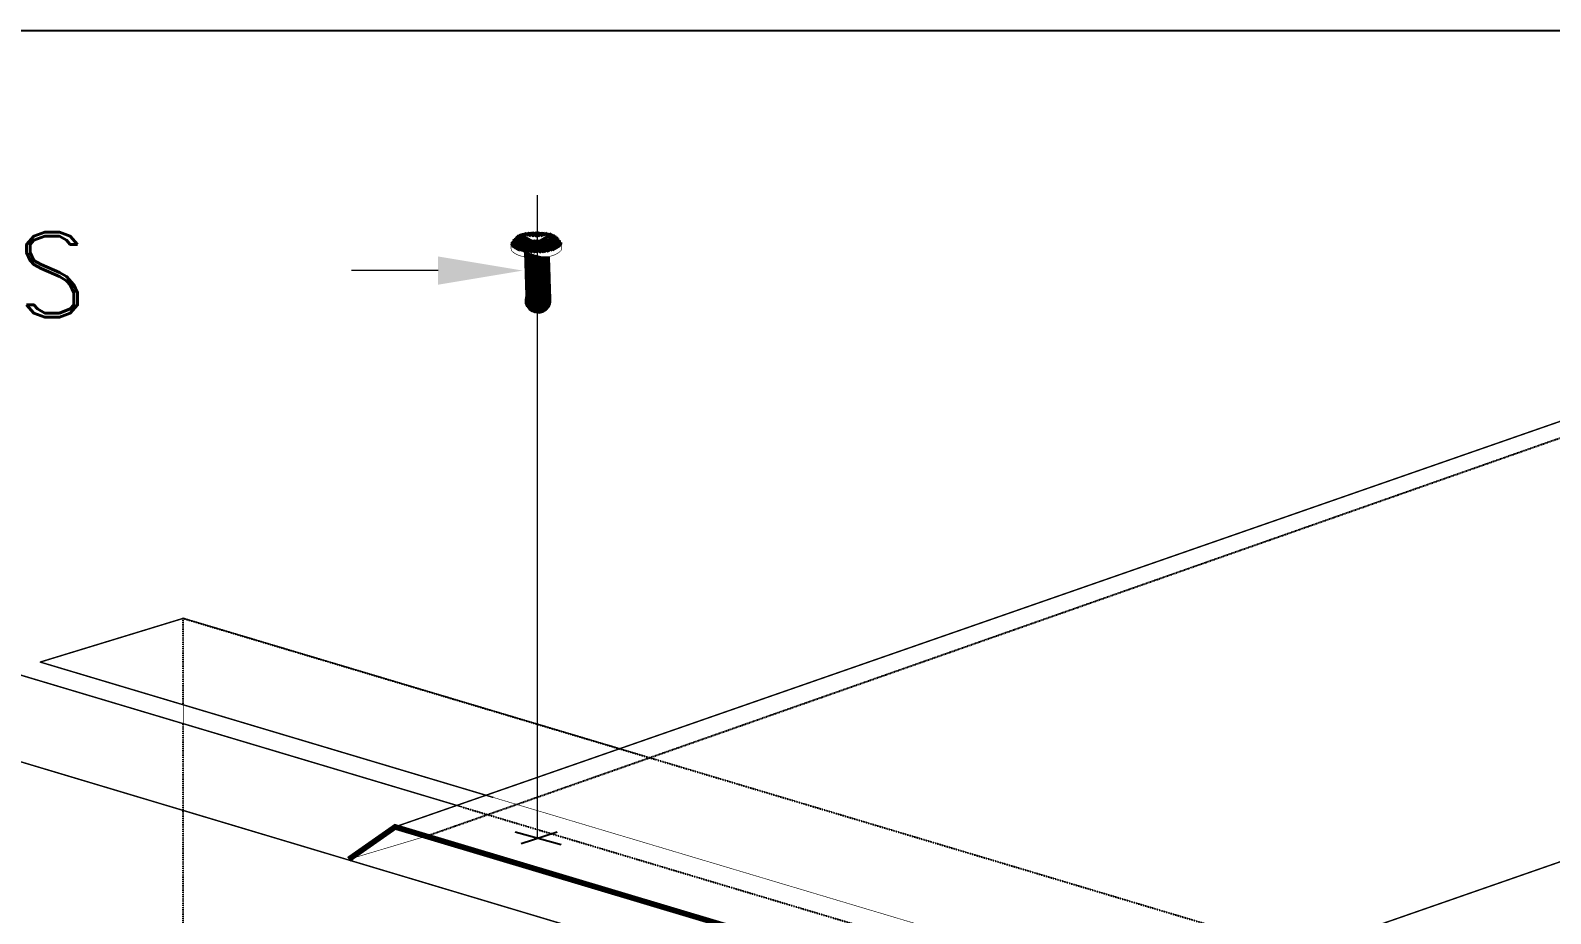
# Model space of a CAD drawing. Header units: millimetres. Extents: x 0 to 2669304, y -3314102 to 0.
# Drawn here: x 2496209 to 2502453, y -3177089 to -3173461 of the extents above; entities that cross this region are included whole.
import ezdxf

# ---------------------------------------------------------------- set-up
doc = ezdxf.new("R2010")
doc.units = ezdxf.units.MM
doc.header["$LTSCALE"] = 0.4
doc.header["$MEASUREMENT"] = 0
for name, pattern in [('HIDDEN', [0.375, 0.25, -0.125]), ('HIDDEN2', [0.1875, 0.125, -0.0625]), ('HIDDEN3', [0.125, 0.0625, -0.0625])]:
    doc.linetypes.add(name, pattern=pattern)
doc.layers.add('COL', color=4, linetype='Continuous')
doc.layers.add('TRIMS', color=144, linetype='Continuous')
doc.layers.add('Dimensions', color=5, linetype='Continuous', lineweight=0)
doc.layers.add('TEXT', color=7, linetype='Continuous', lineweight=13)
doc.styles.add('ROMAND', font='romand.shx')

msp = doc.modelspace()

# ---------------------------------------------------------------- linework, layer by layer
at = {"color": 0}
for p, q in [((2498183.224, -3174334.8175), (2498220.2577, -3174313.4361)), ((2498183.7807, -3174341.5922), (2498227.8613, -3174316.1422)), ((2498184.9865, -3174331.9198), (2498254.3115, -3174371.9446)), ((2498186.6147, -3174329.3961), (2498186.6147, -3174346.3745)), ((2498187.0108, -3174346.8233), (2498236.4147, -3174318.3)), ((2498188.3922, -3174326.79), (2498268.638, -3174373.12)), ((2498190.9753, -3174323.2462), (2498212.6542, -3174310.7299)), ((2498191.92, -3174351.0851), (2498246.1733, -3174319.7619)), ((2498192.0728, -3174321.8189), (2498281.6646, -3174373.5447)), ((2498192.7601, -3174320.9472), (2498192.7601, -3174351.7305)), ((2498196.0333, -3174317.0094), (2498293.6959, -3174373.3949)), ((2498197.4244, -3174355.0032), (2498256.1006, -3174321.1265)), ((2498198.9055, -3174313.8166), (2498198.9055, -3174355.9403)), ((2498200.2809, -3174312.3657), (2498304.9292, -3174372.7845)), ((2498203.5241, -3174358.5776), (2498267.5217, -3174321.6286)), ((2498204.111, -3174308.5662), (2498223.2313, -3174297.5271)), ((2498204.8259, -3174307.8937), (2498315.5012, -3174371.7921)), ((2498205.0509, -3174307.6842), (2498205.0509, -3174359.3604)), ((2498209.6815, -3174303.601), (2498210.5851, -3174304.1227)), ((2498210.3201, -3174361.75), (2498278.9429, -3174322.1306)), ((2498211.1963, -3174302.3537), (2498211.1963, -3174303.122)), ((2498211.1963, -3174308.8995), (2498211.1963, -3174362.1026)), ((2498215.9442, -3174300.1207), (2498334.9713, -3174368.841)), ((2498217.3416, -3174299.6233), (2498217.3416, -3174364.3013)), ((2498217.8829, -3174364.4797), (2498290.9398, -3174322.3003)), ((2498223.487, -3174297.4361), (2498223.487, -3174366.2011)), ((2498223.5477, -3174297.4145), (2498343.739, -3174366.8069)), ((2498225.9878, -3174366.8964), (2498347.8063, -3174296.5645)), ((2498229.6324, -3174295.2489), (2498229.6324, -3174367.8311)), ((2498231.1513, -3174294.7083), (2498245.7154, -3174303.1169)), ((2498233.689, -3174298.5854), (2498244.1104, -3174292.5686)), ((2498234.6798, -3174368.9742), (2498355.4099, -3174299.2706)), ((2498234.6946, -3174318.0423), (2498325.5109, -3174370.4751)), ((2498235.7778, -3174293.8169), (2498235.7778, -3174299.6084)), ((2498235.7778, -3174318.2046), (2498235.7778, -3174369.1999)), ((2498240.6372, -3174293.0889), (2498262.7781, -3174305.872)), ((2498240.7244, -3174301.6196), (2498259.5637, -3174290.7428)), ((2498241.9232, -3174292.8963), (2498241.9232, -3174302.0261)), ((2498241.9232, -3174319.1252), (2498241.9232, -3174370.3142)), ((2498244.0759, -3174370.6454), (2498333.8344, -3174318.8233)), ((2498248.0686, -3174291.9757), (2498248.0686, -3174303.6517)), ((2498248.0686, -3174320.0458), (2498248.0686, -3174371.1982)), ((2498249.1218, -3174303.8674), (2498272.8674, -3174290.1579)), ((2498250.3958, -3174291.627), (2498276.5923, -3174306.7516)), ((2498254.1472, -3174371.9268), (2498358.625, -3174311.6065)), ((2498254.214, -3174291.055), (2498254.214, -3174304.7856)), ((2498254.214, -3174320.9665), (2498254.214, -3174371.9341)), ((2498258.7114, -3174305.427), (2498286.1711, -3174289.5731)), ((2498260.3593, -3174290.7078), (2498260.3593, -3174305.6227)), ((2498260.3593, -3174321.3137), (2498260.3593, -3174372.5317)), ((2498261.0424, -3174290.6778), (2498289.132, -3174306.8953)), ((2498264.7914, -3174372.8775), (2498372.2292, -3174310.8482)), ((2498266.5047, -3174290.4376), (2498266.5047, -3174306.1847)), ((2498266.5047, -3174321.5839), (2498266.5047, -3174372.9921)), ((2498269.3428, -3174306.385), (2498297.6913, -3174290.018)), ((2498272.4636, -3174290.1757), (2498300.6989, -3174306.4773)), ((2498272.6501, -3174290.1675), (2498272.6501, -3174306.5781)), ((2498272.6501, -3174321.854), (2498272.6501, -3174373.3159)), ((2498276.1107, -3174373.4383), (2498376.5752, -3174315.4352)), ((2498278.6238, -3174322.1166), (2498351.9077, -3174364.4271)), ((2498278.7955, -3174289.8974), (2498278.7955, -3174306.8218)), ((2498278.7955, -3174322.1241), (2498278.7955, -3174373.5036)), ((2498280.7955, -3174306.8689), (2498309.1125, -3174290.5201)), ((2498283.8848, -3174289.6736), (2498311.4539, -3174305.5907)), ((2498284.9409, -3174289.6272), (2498284.9409, -3174306.9163)), ((2498284.9409, -3174322.3943), (2498284.9409, -3174373.5555)), ((2498288.2475, -3174373.5273), (2498380.6309, -3174320.1897)), ((2498291.0863, -3174289.7276), (2498291.0863, -3174306.8618)), ((2498291.0863, -3174322.2938), (2498291.0863, -3174373.4716)), ((2498291.212, -3174322.2883), (2498359.5643, -3174361.7515)), ((2498293.1902, -3174306.8089), (2498320.2813, -3174291.1678)), ((2498296.6962, -3174289.9743), (2498321.1775, -3174304.1085)), ((2498297.2316, -3174289.9978), (2498297.2316, -3174306.6581)), ((2498297.2316, -3174322.0237), (2498297.2316, -3174373.2519)), ((2498301.4085, -3174373.0248), (2498384.4046, -3174325.107)), ((2498302.6332, -3174321.7863), (2498366.6016, -3174358.7184)), ((2498303.377, -3174290.2679), (2498303.377, -3174306.305)), ((2498303.377, -3174321.7536), (2498303.377, -3174372.896)), ((2498306.8081, -3174306.0426), (2498330.0399, -3174292.6297)), ((2498309.5224, -3174290.5381), (2498309.5224, -3174305.7976)), ((2498309.5224, -3174321.4834), (2498309.5224, -3174372.4033)), ((2498309.9999, -3174290.5591), (2498329.7696, -3174301.9731)), ((2498314.0543, -3174321.2842), (2498372.903, -3174355.2605)), ((2498315.6678, -3174290.8082), (2498315.6678, -3174305.0392)), ((2498315.6678, -3174321.2133), (2498315.6678, -3174371.7732)), ((2498315.9163, -3174371.7448), (2498387.902, -3174330.1838)), ((2498321.8132, -3174291.3973), (2498321.8132, -3174303.9857)), ((2498321.8132, -3174320.6242), (2498321.8132, -3174371.0047)), ((2498324.4186, -3174291.7876), (2498336.9628, -3174299.03)), ((2498324.5038, -3174320.2211), (2498378.5824, -3174351.4434)), ((2498327.9586, -3174292.3179), (2498327.9586, -3174302.5364)), ((2498327.9586, -3174319.7036), (2498327.9586, -3174370.0966)), ((2498334.104, -3174293.2386), (2498334.104, -3174300.341)), ((2498334.104, -3174318.7829), (2498334.104, -3174369.0138)), ((2498334.2624, -3174318.7592), (2498383.7157, -3174347.311)), ((2498339.5059, -3174294.2606), (2498339.7986, -3174294.0917)), ((2498340.2493, -3174294.1592), (2498340.2493, -3174367.6798)), ((2498341.016, -3174294.274), (2498375.3583, -3174314.1016)), ((2498343.4928, -3174316.9923), (2498387.902, -3174342.6319)), ((2498346.3947, -3174296.0621), (2498346.3947, -3174366.0856)), ((2498351.0963, -3174314.2861), (2498390.0879, -3174336.7979)), ((2498352.5401, -3174298.2493), (2498352.5401, -3174364.2228)), ((2498358.6855, -3174300.4365), (2498358.6855, -3174362.0812)), ((2498358.6999, -3174311.5799), (2498385.9856, -3174327.3333)), ((2498362.128, -3174309.5841), (2498367.5819, -3174306.4353)), ((2498362.1509, -3174302.4748), (2498362.6185, -3174302.2048)), ((2498364.8309, -3174304.0333), (2498364.8309, -3174359.5592)), ((2498370.9763, -3174309.6116), (2498370.9763, -3174356.3987)), ((2498377.1217, -3174316.0473), (2498377.1217, -3174352.4952)), ((2498383.267, -3174323.5688), (2498383.267, -3174347.7015)), ((2498389.4124, -3174332.5614), (2498389.4124, -3174339.435)), ((2498182.8247, -3174337.7677), (2498238.0221, -3174369.636)), ((2498188.108, -3174347.9141), (2498215.2791, -3174363.6014)), ((2498332.3631, -3174369.3453), (2498390.2093, -3174335.9478)), ((2498354.8819, -3174363.4402), (2498385.2958, -3174345.8807))]:
    msp.add_line(p, q, dxfattribs=at)
at = {"color": 0, "linetype": 'Continuous'}
for p, q in [((2498241.7104, -3174370.4523), (2498341.3813, -3174470.5521)), ((2498241.7856, -3174374.7742), (2498246.3214, -3174373.5692)), ((2498242.0228, -3174383.1097), (2498341.7889, -3174483.305)), ((2498242.0402, -3174383.7181), (2498261.3347, -3174378.5925)), ((2498245.3858, -3174372.9368), (2498242.0813, -3174385.1641)), ((2498242.2947, -3174392.662), (2498276.7661, -3174383.5046)), ((2498242.3844, -3174395.8164), (2498342.1966, -3174496.0579)), ((2498242.5492, -3174401.6059), (2498293.5616, -3174388.0545)), ((2498242.8037, -3174410.5498), (2498310.4951, -3174392.5676)), ((2498253.549, -3174376.1141), (2498242.9408, -3174415.3671)), ((2498243.0582, -3174419.4937), (2498338.9353, -3174394.024)), ((2498261.8562, -3174378.7585), (2498243.8003, -3174445.5701)), ((2498295.3043, -3174388.5254), (2498244.1119, -3174577.9506)), ((2498270.1635, -3174381.4029), (2498244.6598, -3174475.7731)), ((2498278.4886, -3174383.981), (2498245.5193, -3174505.976)), ((2498286.8964, -3174386.2532), (2498246.3788, -3174536.179)), ((2498303.7121, -3174390.7976), (2498248.9708, -3174593.3548)), ((2498312.2663, -3174392.5282), (2498255.365, -3174603.0779)), ((2498262.4643, -3174378.952), (2498340.9737, -3174457.7992)), ((2498321.3428, -3174392.3262), (2498262.5, -3174610.0598)), ((2498330.4193, -3174392.1242), (2498270.1535, -3174615.1235)), ((2498338.9345, -3174393.9989), (2498278.2357, -3174618.6003)), ((2498280.2313, -3174384.4519), (2498340.5661, -3174445.0463)), ((2498297.047, -3174388.9964), (2498340.1585, -3174432.2934)), ((2498312.8415, -3174392.5154), (2498339.7509, -3174419.5405)), ((2498324.8657, -3174392.2478), (2498339.3433, -3174406.7876)), ((2498336.8899, -3174391.9801), (2498338.9357, -3174394.0347)), ((2498242.746, -3174408.5231), (2498342.6042, -3174508.8108)), ((2498243.1076, -3174421.2298), (2498343.0118, -3174521.5637)), ((2498243.3128, -3174428.4376), (2498339.2209, -3174402.9596)), ((2498243.4693, -3174433.9365), (2498343.4194, -3174534.3167)), ((2498243.5673, -3174437.3815), (2498339.5065, -3174411.8953)), ((2498243.8218, -3174446.3254), (2498339.7921, -3174420.8309)), ((2498243.8309, -3174446.6432), (2498343.827, -3174547.0696)), ((2498244.0763, -3174455.2693), (2498340.0777, -3174429.7666)), ((2498244.3309, -3174464.2132), (2498340.3633, -3174438.7022)), ((2498244.5854, -3174473.1571), (2498340.6489, -3174447.6379)), ((2498244.8399, -3174482.101), (2498340.9345, -3174456.5735)), ((2498339.8887, -3174423.8516), (2498286.7148, -3174620.6088)), ((2498340.8428, -3174453.7043), (2498295.5974, -3174621.1242)), ((2498244.1925, -3174459.3499), (2498344.2346, -3174559.8225)), ((2498244.5541, -3174472.0566), (2498344.5234, -3174572.456)), ((2498244.9157, -3174484.7633), (2498342.9647, -3174583.2341)), ((2498245.0944, -3174491.0449), (2498341.2201, -3174465.5092)), ((2498245.2773, -3174497.47), (2498339.6887, -3174592.2876)), ((2498245.3489, -3174499.9889), (2498341.5058, -3174474.4448)), ((2498245.6035, -3174508.9328), (2498341.7914, -3174483.3805)), ((2498245.6389, -3174510.1767), (2498335.1228, -3174600.0456)), ((2498245.858, -3174517.8767), (2498342.077, -3174492.3161)), ((2498246.1125, -3174526.8206), (2498342.3626, -3174501.2518)), ((2498246.367, -3174535.7645), (2498342.6482, -3174510.1874)), ((2498246.6216, -3174544.7084), (2498342.9338, -3174519.123)), ((2498341.797, -3174483.557), (2498304.9327, -3174619.9647)), ((2498342.7512, -3174513.4097), (2498314.8436, -3174616.675)), ((2498243.5896, -3174569.8363), (2498294.6772, -3174621.1437)), ((2498243.6179, -3174572.5409), (2498343.7906, -3174545.93)), ((2498244.1079, -3174563.3992), (2498343.505, -3174536.9943)), ((2498244.7085, -3174581.2627), (2498344.0762, -3174554.8656)), ((2498244.9756, -3174558.8847), (2498305.6346, -3174619.8047)), ((2498246.0005, -3174522.8834), (2498329.4418, -3174606.6837)), ((2498246.3621, -3174535.5901), (2498322.6926, -3174612.249)), ((2498246.4985, -3174553.7526), (2498343.2194, -3174528.0587)), ((2498246.7237, -3174548.2968), (2498314.8197, -3174616.6858)), ((2498247.2675, -3174589.5944), (2498344.3618, -3174563.8013)), ((2498251.3253, -3174597.5279), (2498344.5111, -3174572.7732)), ((2498257.0717, -3174605.0129), (2498343.2369, -3174582.1231)), ((2498343.7053, -3174543.2624), (2498325.6575, -3174610.0443)), ((2498344.4525, -3174573.8811), (2498339.2158, -3174593.2583)), ((2498245.3674, -3174583.9653), (2498280.556, -3174619.3053)), ((2498264.9789, -3174611.9239), (2498339.8019, -3174592.0472)), ((2498276.3171, -3174617.9234), (2498332.9359, -3174602.8827)), ((2498299.0197, -3174620.904), (2498314.7056, -3174616.7371))]:
    msp.add_line(p, q, dxfattribs=at)
at = {"const_width": 2.4582}
for points in [[(2498212.5346, -3174301.2854, 0.095437445), (2498182.6968, -3174335.7213, 0.002390685), (2498182.6976, -3174335.8785, 0.212755143), (2498188.2639, -3174348.0534, 0.094226861), (2498213.3643, -3174362.9231, 0.05090331), (2498244.4327, -3174370.6974, 0.038279383), (2498286.8777, -3174373.5437, 0.038279383), (2498329.2604, -3174369.8862, 0.05090331), (2498360.1744, -3174361.5191, 0.094226861), (2498384.9859, -3174346.1721, 0.210257515), (2498390.3191, -3174334.0503, 0.089592378), (2498362.1331, -3174301.8154, 0.002390685)], [(2498231.8232, -3174295.4461, 0.2811977), (2498233.7649, -3174298.6256, 0.066291697), (2498247.6226, -3174303.5577, 0.030429397), (2498263.5248, -3174305.9399, 0.021968776), (2498285.7657, -3174306.9176, 0.021968776), (2498308.0066, -3174305.9399, 0.030429397), (2498323.9088, -3174303.5577, 0.066291697), (2498337.7665, -3174298.6256, 0.2811977), (2498339.7082, -3174295.4461, 0.112559032), (2498339.355, -3174293.8968, 0.066291697)], [(2498183.6653, -3174358.2271, 0.202830571), (2498189.2137, -3174369.7766, 0.094226861), (2498214.3142, -3174384.6462, 0.05090331), (2498245.3826, -3174392.4206, 0.038279383), (2498287.8275, -3174395.2669, 0.038279383), (2498330.2103, -3174391.6094, 0.05090331), (2498361.1243, -3174383.2423, 0.094226861), (2498385.9358, -3174367.8953, 0.212755143), (2498391.2682, -3174355.6162, 0.033996461), (2498391.0953, -3174353.3896, 0.094226861)]]:
    msp.add_lwpolyline(points, format="xyb", dxfattribs=at)
msp.add_lwpolyline([(2498209.4321, -3174306.0107), (2498212.2196, -3174310.5752), (2498232.1135, -3174317.6557), (2498254.9425, -3174321.0756), (2498286.8712, -3174322.4791), (2498318.7999, -3174321.0756), (2498341.6288, -3174317.6557), (2498361.5228, -3174310.5752), (2498364.3102, -3174306.0107), (2498361.5228, -3174301.4463), (2498341.6288, -3174294.3658), (2498318.7999, -3174290.9459), (2498286.8712, -3174289.5424), (2498254.9425, -3174290.9459), (2498232.1135, -3174294.3658), (2498212.2196, -3174301.4463)], close=True, dxfattribs=at)
msp.add_lwpolyline([(2498231.9816, -3174294.394, 0.074835318), (2498231.8232, -3174295.4461, 0.2811977)], format="xyb")
for points in [[(2498390.3191, -3174334.0503), (2498391.269, -3174354.4522)], [(2498182.6968, -3174335.7213), (2498183.6653, -3174358.9088)]]:
    msp.add_lwpolyline(points, dxfattribs=at)
at = {"linetype": 'Continuous'}
msp.add_lwpolyline([(2498338.8686, -3174391.9361), (2498344.5295, -3174569.0483, -1.237151542), (2498247.3835, -3174551.4438, 0.397281923), (2498246.7675, -3174549.8357, 1.204133843), (2498246.7675, -3174549.8357, -1), (2498246.7675, -3174549.8357), (2498241.7002, -3174371.7739), (2498239.8978, -3174369.2271), (2498247.0041, -3174374.0307), (2498276.9915, -3174383.5764), (2498310.2791, -3174392.5724)], format="xyb", close=True, dxfattribs=at)
for points in [[(2498200.2225, -3176753.3968), (2498388.6678, -3176805.7786)], [(2498224.6132, -3176800.5646), (2498372.3787, -3176753.7677)]]:
    msp.add_lwpolyline(points, dxfattribs=at)
at = {"layer": 'COL'}
msp.add_line((2461913.4555, -3173460.8533), (2522931.5932, -3173460.8533), dxfattribs=at)
at = {"layer": 'Dimensions'}
for p, q in [((2498292.5302, -3176779.0554), (2498292.5302, -3174137.5425)), ((2497883.4192, -3174447.5846), (2497528.4825, -3174447.5846))]:
    msp.add_line(p, q, dxfattribs=at)
msp.add_solid([(2497883.4192, -3174389.5217), (2497883.4192, -3174505.6476), (2498231.797, -3174447.5846)], dxfattribs=at)
at = {"layer": 'TRIMS'}
for points, const_width in [([(2497707.1784, -3176732.9539), (2502983.7604, -3174895.7271)], 5.8527), ([(2494072.6889, -3175482.7372), (2497981.1736, -3176650.8835)], 5.8527), ([(2500501.0393, -3177762.9601), (2493480.5547, -3175660.1004)], 5.8527), ([(2500501.0393, -3177569.542), (2505777.6206, -3175732.3151)], 5.8527), ([(2498110.675, -3176612.0937), (2496247.8217, -3176055.3344)], 5.8527), ([(2496837.003, -3176308.9201), (2496837.0425, -3176231.4374)], 2.4582), ([(2497516.7729, -3176866.3372), (2497707.1784, -3176732.9539), (2500501.0393, -3177569.542), (2500501.0393, -3179290.2498), (2500233.2074, -3179557.8606), (2500233.2074, -3181677.9362), (2500389.5141, -3181876.351), (2500233.208, -3182062.0976)], 23.411), ([(2497516.7729, -3176866.3372), (2497834.6486, -3176771.1233)], 2.4582)]:
    msp.add_lwpolyline(points, dxfattribs=dict(at, const_width=const_width))
at = {"layer": 'TRIMS', "linetype": 'HIDDEN'}
msp.add_lwpolyline([(2497834.6486, -3176771.1233), (2502793.3548, -3175029.1104)], dxfattribs=at)
at = {"layer": 'TRIMS', "linetype": 'Continuous', "const_width": 5.8527}
msp.add_lwpolyline([(2498704.4488, -3176434.2395), (2496837.2238, -3175876.1736), (2496249.5377, -3176055.8472)], dxfattribs=at)
at = {"layer": 'TRIMS', "linetype": 'HIDDEN2'}
for points in [[(2496835.5078, -3175875.6607), (2502913.6676, -3177692.2676)], [(2494155.0476, -3180042.3445), (2496835.5078, -3179239.4609), (2496837.003, -3176308.9201)], [(2497981.1736, -3176650.8835), (2501100.8873, -3177583.2864)]]:
    msp.add_lwpolyline(points, dxfattribs=at)
at = {"layer": 'TRIMS', "linetype": 'HIDDEN3'}
msp.add_lwpolyline([(2496837.0425, -3176231.4374), (2496837.2238, -3175876.1736)], dxfattribs=at)
at = {"layer": 'TRIMS', "linetype": 'HIDDEN2', "const_width": 2.4582}
msp.add_lwpolyline([(2502325.9815, -3177871.9413), (2498110.675, -3176612.0937)], dxfattribs=at)

# ---------------------------------------------------------------- texts
at = {"layer": 'TEXT', "linetype": 'Continuous', "style": 'ROMAND'}
msp.add_text('POP RIVETS', height=348.37783, dxfattribs=at).set_placement((2493715.2572, -3174638.4607))

doc.saveas('drawing.dxf')
